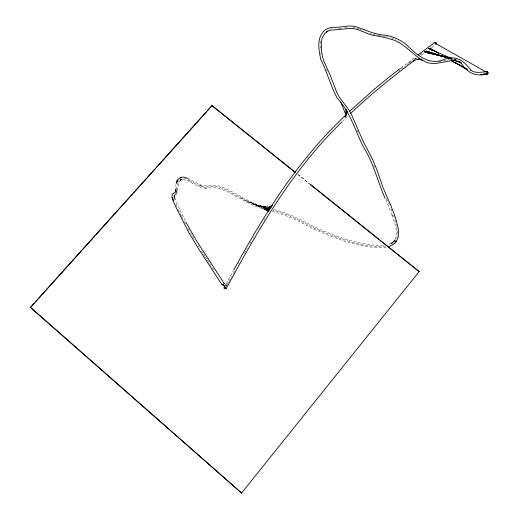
<?xml version="1.0" encoding="UTF-8"?>
<svg xmlns="http://www.w3.org/2000/svg" width="519" height="519" viewBox="0 0 519 519"><rect width="100%" height="100%" fill="white"/><g stroke="black" fill="none" stroke-linecap="round" stroke-linejoin="round"><path stroke-width="0.39" stroke-dasharray="2.6 1.95" d="M320.229 41.189L320.359 49.428M175.253 191.407L175.643 191.316L175.96 189.429L176.843 189.539L176.726 190.505L177.459 190.356L178.517 183.564L178.38 183.901L179.49 181.202L179.36 181.514M175.844 190.376L175.175 189.999L175.986 184.543M396.782 238.279L397.58 234.037L397.184 228.905M177.602 182.584L175.941 192.114L174.676 193.872M176.622 193.444L177.031 192.465M177.894 182.013L178.77 180.301M394.94 239.415C398.469 232.278 394.836 224.013 392.805 216.948M227.374 283.99L228.444 282.031M228.983 281.058L231.662 276.179M233.089 273.584L234.873 270.354M226.115 283.841L233.518 270.529M238.623 263.594L239.162 262.633M244.533 253.064L245.61 251.157M246.687 249.263L247.226 248.316M249.931 243.599L251.021 241.718M253.194 237.974L253.467 237.507M258.676 228.704L259.228 227.783M259.779 226.868L260.058 226.407M264.223 219.569L264.781 218.661M307.52 157.964L308.377 156.92M342.352 121.42L345.803 117.936M345.706 118.04L348.573 115.348M175.175 189.999L175.915 189.85L175.454 192.367L175.896 192.517L176.324 192.555L176.791 189.98L177.459 190.356M400.94 67.885L415.531 56.85M398.397 71.233L399.928 70.039M401.161 69.085L403.004 67.658M404.548 66.477L405.32 65.887M406.598 64.907L408.654 63.337M411.23 61.385L412.255 60.606M416.154 59.075L414.571 58.861L416.115 57.7M421.292 55.306L424.503 52.899M431.561 47.599L436.051 44.232M419.67 55.033L423.063 52.497M430.004 47.333L430.776 46.762M391.41 242.879L387.077 244.799M438.12 61.91L442.662 61.015M443.421 60.866L446.45 60.275M447.209 60.126L449.48 59.679M386.305 247.31C360.53 249.101 335.715 238.526 312.457 228.503C299.586 221.652 286.611 214.639 272.228 211.505M330.356 29.019L331.751 28.83M341.191 28.11L338.245 28.389M385.636 246.246C360.381 247.939 336.098 237.306 313.275 227.679C300.358 220.705 287.241 213.705 272.786 210.506M344.791 27.689L347.088 27.481M263.146 207.016L267.921 206.575M483.591 73.088L485.142 72.945M450.992 59.38L456.662 59.516M414.571 58.861L416.147 58.829M263.068 207.139L265.332 207.113M383.294 245.513C358.824 245.545 335.449 236.242 313.366 226.485C300.663 219.738 287.902 212.719 273.714 209.611M268.148 206.75C249.555 207.405 235.873 192.101 218.882 187.177C213.834 185.88 208.632 187.547 203.532 186.814C198.667 185.893 194.567 182.896 190.123 180.904M175.643 191.316L176.843 191.803M352.972 27.338L355.009 27.546M183.213 179.451L187.69 180.781M265.462 207.062L258.605 206.101L261.557 207.159M378.176 35.26L385.656 36.505M386.402 36.628L387.894 36.881M265.994 206.88L255.666 204.966L265.624 207.457M372.486 34.072L377.43 35.136M454.32 58.971L455.883 59.335M454.352 59.244L455.922 59.62M454.352 59.14L455.922 59.549M415.343 58.277L416.841 58.679M184.453 178.432L186.113 178.886M265.663 207.328L252.734 203.753L264.521 207.71M357.091 28.169L359.174 28.792M265.598 207.302C249.023 203.104 235.561 191.809 219.634 186.198C213.075 184.349 206.517 187.327 200.535 184.855L187.502 178.205M391.196 37.751L395.725 39.463M449.954 58.978L452.263 59.75M369.833 33.158L371.156 33.612M264.314 207.542L249.808 202.455L261.686 207.269M261.557 208.301C244.89 203.999 231.818 190.635 214.847 187.774L205.206 188.073L206.984 188.15C200.036 188.384 194.229 184.122 188.352 181.086M261.706 207.204L246.888 201.08L261.336 207.782M359.894 29.096L361.341 29.713M241.056 198.083L261.323 207.691M297.893 174.41L309.259 183.518M297.887 174.533L309.246 183.635M209.741 263.723L214.25 270.626M208.872 262.387L205.485 257.165M203.506 254.109L205.089 256.555M201.638 251.209L202.76 252.948M198.219 245.85L199.075 247.187M193.665 238.493L190.518 233.2M187.872 228.483L190.123 232.518M184.375 221.853L185.283 223.611M185.289 221.029L175.844 200.996M181.708 216.572L182.746 218.635M181.423 215.988L177.751 208.353M326.438 69.293L327.359 71.278M385.773 199.744L391.709 214.068M386.415 198.511L389.75 205.822M175.909 204.22L177.433 207.684M356.962 130.029L357.812 132.118M373.81 165.094L374.66 167.228M390.989 208.761L391.845 210.986M393.551 215.424L395.789 222.735M396.107 224.026L396.432 225.317M396.743 226.699L397.035 228.172M320.677 53.048L320.878 54.391M175.299 192.906A1.187 0.921 15.7 0 0 176.551 193.016L176.869 192.783A1.187 0.921 15.7 0 0 176.856 191.719M200.237 185.218L200.217 185.62L202.04 186.276L201.917 186.678L200.237 185.218"/><path stroke-width="0.78" d="M171.899 195.825L172.243 194.34L174.592 192.491M174.955 194.93L174.183 195.812L174.384 195.365L174.17 197.46M347.503 111.189L344.876 117.236L345.583 116.548L346.082 109.71M222.145 284.925L199.802 250.645L189.325 233.544L175.143 205.537L173.106 200.606L173.644 200.269M345.583 116.548L347.522 111.267M176.363 182.792L177.394 180.21L179.1 178.367M30.4 307.384L241.582 493.05L30.4 307.384L212.005 105.578L295.369 172.386M396.464 241.264L398.43 236.547L398.65 231.584L398.054 227.361L395.484 217.727L390.742 205.245L383.016 187.534L376.658 169.136L372.091 158.379L363.268 141.596L351.558 114.686L348.554 109.561L339.303 97.085L336.837 92.596L329.863 74.353L324.083 61.813L322.546 57.077L321.631 51.569L321.306 42.318L322.033 38.172L324.79 33.534L327.774 31.03L326.185 32.139L329.481 30.284L350.889 28.337L354.6 28.766L358.22 29.732L370.774 34.805L385.027 37.537L394.738 40.352L400.194 43.233L404.872 46.561L420.105 59.069L427.429 62.773L432.963 63.565L436.129 63.409L453.132 60.379L457.81 61.19L461.651 63.597L461.372 63.357C467.606 73.062 476.007 77.078 487.529 73.873L487.458 71.59C481.904 71.862 475.073 73.99 470.402 69.799L470.662 70.046C464.22 60.859 456.045 54.91 444.381 59.406C428.811 65.997 416.776 54.761 406.234 44.602C400.279 39.665 393.045 36.544 385.461 35.182C374.608 34.864 365.162 29.486 355.061 26.443C348.392 25.068 341.781 27.377 335.092 27.332C330.648 27.059 326.003 28.448 323.084 31.957C316.629 39.606 318.874 50.557 320.787 59.503C327.178 72.05 330.532 85.972 337.324 98.305C350.273 112.026 355.113 130.412 363.371 146.851C373.589 162.778 377.508 181.429 385.189 198.485M225.94 286.598L225.227 287.909L223.189 284.23M226.297 285.95L227.017 284.639M225.726 284.542L224.169 287.351A1.213 1.194 -36.9 0 0 224.643 288.973M233.907 269.828C260.882 220.199 290.958 171.62 330.123 130.58L345.972 114.705M226.284 288.467L224.169 287.351L226.265 288.493C256.224 233.141 288.045 177.803 331.842 132.04L341.891 121.887M395.193 242.133L395.965 241.056L395.108 242.049M241.582 493.05L419.151 271.586L309.895 184.024M395.244 242.159L396.257 241.212L395.355 242.256M30.543 307.436L34.338 303.226M35.422 302.019L57.635 277.334M58.718 276.127L81.47 250.839M82.553 249.639L95.016 235.788M96.099 234.582L118.857 209.293M119.941 208.093L132.403 194.242M133.487 193.042L155.7 168.351M156.783 167.15L193.081 126.805M194.164 125.604L212.005 105.578M419.151 271.586L379.94 240.291M349.436 111.468L373.427 89.962L388.647 77.487M350.299 113.739C370.56 94.406 392.448 76.857 414.876 60.12M175.74 194.586L176.09 194.262M395.024 242.944L393.324 244.384L389.016 246.577M389.263 77.007L400.324 68.365M180.618 180.093L182.214 179.49M409.686 62.559L410.711 61.774M418.087 54.93L434.721 42.461M179.509 178.283L181.429 177.492L180.437 177.809M434.663 42.532L435.039 42.357A1.109 1.006 20.3 0 1 436.213 42.727M271.087 205.978L272.54 205.498M413.04 60.451L420.87 58.874M487.458 71.59L487.529 73.873L480.665 74.528L487.458 73.886M181.773 177.264L183.486 177.063L187.502 178.205M269.517 206.432L271.904 206.212M175.208 199.77L174.41 196.695M269.861 207.055L271.372 207.036M268.946 206.809L271.333 206.971M223.845 285.216L223.54 284.444M417.737 59.283L421.694 59.815M268.511 207.483L270.795 207.801L268.381 207.321M451.971 58.433L424.62 52.101L450.44 58.303M267.921 208.028L270.224 208.606L266.422 207.535M173.028 198.381L172.295 198.031L172.503 198.79L172.055 196.714L173.106 200.606M451.225 58.323L424.607 51.349L440.157 55.747M418.34 59.075L422.829 60.269M441.714 56.188L445.6 57.291M450.492 58.439L426.138 51.005L442.279 56.415M453.029 60.003L461.475 62.825M266.734 208.45L269.685 209.436M265.838 208.08L269.653 209.417M265.397 208.774L269.108 210.273M264.664 208.43L269.108 210.273M451.251 58.277L428.46 48.481L432.697 50.758M458.601 61.443L460.807 62.39M264.229 209.125L268.563 211.136M262.05 208.035L268.563 211.123M188.118 179.892L189.454 180.567M451.05 60.632L466.581 68.988M438.393 53.061L429.94 48.306L438.296 53.087M455.306 62.578L456.714 63.37M458.128 64.161L466.581 68.917M435.389 43.343L487.458 72.738M452.237 61.054L467.574 69.818M212.044 105.733L295.363 172.509M310.511 184.647L378.675 239.278M224.234 283.536L196.299 240.472L185.873 222.171M340.84 102.334L345.991 115.108M391.981 214.788L392.533 216.228M346.218 109.723L346.244 112.026M434.65 42.941A1.109 0.493 54.6 0 1 435.48 42.701A1.109 0.493 54.6 0 1 436.051 44.232M223.961 283.478A1.252 0.376 -33.7 0 1 223.961 284.088A1.252 0.376 -33.7 0 1 222.495 284.97A1.252 0.376 -33.7 0 1 222.353 284.451M488.6 72.66A1.187 1.019 -31.2 0 1 487.38 73.802M177.394 180.21L176.226 183.129L177.394 180.21M394.94 240.135C394.109 241.809 387.252 247.278 394.94 240.135M181.125 179.379L180.21 180.177L181.125 179.379M173.112 199.264L172.405 198.582L172.204 197.395L173.112 199.264"/></g></svg>
